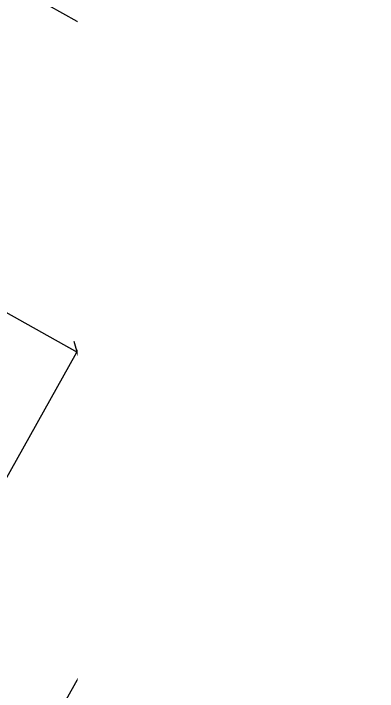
# Model space of a CAD drawing. Header units: metres. Extents: x -36 to 59, y 39 to 183.
# Drawn here: x -3.989 to -2.288, y 115.541 to 118.712 of the extents above; entities that cross this region are included whole.
import ezdxf

# ---------------------------------------------------------------- set-up
doc = ezdxf.new("R2010")
doc.units = ezdxf.units.M
doc.header["$MEASUREMENT"] = 0
doc.linetypes.add('Achse', pattern=[0.0023, 0.0015, -0.0008])
doc.linetypes.add('Wipeout_Contour', pattern=[1, 0, -1])
for name, color, linetype in [('00  Raster Ausbau', 7, 'Continuous'), ('40  Bemaßung 1_ 50 AUSBAU', 7, 'Continuous'), ('40  Bemaßung 1_50 Achse', 7, 'Continuous')]:
    doc.layers.add(name, color=color, linetype=linetype)
doc.styles.add('ERSTELLTER_STIL_1', font='')
doc.styles.get('ERSTELLTER_STIL_1').set_extended_font_data('Arial')

msp = doc.modelspace()

# ---------------------------------------------------------------- linework, layer by layer
at = {"layer": '00  Raster Ausbau', "color": 9, "linetype": 'Achse', "lineweight": 18, "ltscale": 1000}
for p, q in [((-3.5573, 118.5993), (-4.4297, 119.0881)), ((-3.5573, 118.5993), (-2.6849, 118.1105)), ((-4.2172, 117.4215), (-3.3448, 116.9327))]:
    msp.add_line(p, q, dxfattribs=at)
at = {"layer": '40  Bemaßung 1_ 50 AUSBAU', "color": 7, "linetype": 'Continuous', "lineweight": 13, "ltscale": 1000}
for p, q in [((-3.0331, 118.3055), (-2.3732, 119.4833)), ((-2.9717, 118.2712), (-3.0944, 118.3399)), ((-3.0474, 118.3566), (-3.0187, 118.2545)), ((-3.6929, 117.1278), (-3.0331, 118.3055)), ((-3.7073, 117.1788), (-3.6786, 117.0767)), ((-3.6316, 117.0934), (-3.7543, 117.1622)), ((-4.3528, 115.9501), (-3.6929, 117.1278))]:
    msp.add_line(p, q, dxfattribs=at)
at = {"layer": '40  Bemaßung 1_50 Achse', "color": 7, "linetype": 'Continuous', "lineweight": 13, "ltscale": 1000}
msp.add_line((-1.7189, 119.1167), (-4.3584, 114.4057), dxfattribs=at)

# ---------------------------------------------------------------- texts
at = {"layer": '40  Bemaßung 1_ 50 AUSBAU', "color": 7, "linetype": 'Continuous', "lineweight": 13, "insert": (-3.4372, 117.621), "char_height": 0.09, "width": 0.239452, "attachment_point": 7, "rotation": 60.738, "style": 'ERSTELLTER_STIL_1'}
msp.add_mtext('\\A1;{\\pql;\\fArial|b0|i0|c0|p38;1,35}', dxfattribs=at)
at = {"layer": '40  Bemaßung 1_50 Achse', "color": 7, "linetype": 'Continuous', "lineweight": 13, "insert": (-3.1129, 116.6655), "char_height": 0.09, "width": 0.239452, "attachment_point": 7, "rotation": 60.738, "style": 'ERSTELLTER_STIL_1'}
msp.add_mtext('\\A1;{\\pql;\\fArial|b0|i0|c0|p38;5,40}', dxfattribs=at)

# ---------------------------------------------------------------- next in the draw order: wipeouts: each hides what was drawn before it
at = {"color": 254, "linetype": 'Wipeout_Contour', "lineweight": 0, "ltscale": 527.861844}
msp.add_wipeout([(-3.6892, 113.2219), (26.507, 113.2219), (26.507, 147.9667), (-3.6892, 147.9667)], dxfattribs=at)

doc.saveas('drawing.dxf')
